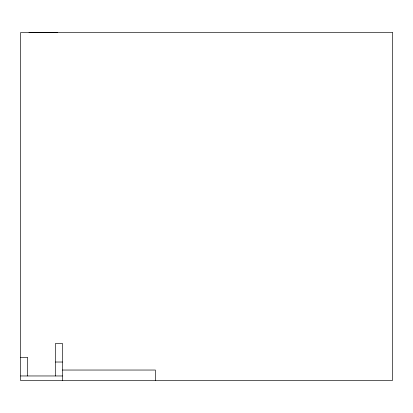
<?xml version="1.0" encoding="UTF-8"?>
<svg xmlns="http://www.w3.org/2000/svg" width="413" height="413" viewBox="0 0 413 413"><rect width="100%" height="100%" fill="white"/><g stroke="black" fill="none" stroke-linecap="round" stroke-linejoin="round"><path stroke-width="0.62" d="M29.008 32.39L57.459 32.39M20.65 357.379L27.63 357.379L27.63 375.964M55.492 362.025L62.461 362.025M62.461 370.038L155.376 370.038L155.376 380.61M20.65 375.964L62.461 375.964M62.461 380.61L62.461 343.446L55.492 343.446L55.492 375.964M392.35 32.508L20.65 32.508L20.65 380.61L392.35 380.61L392.35 32.508"/></g></svg>
